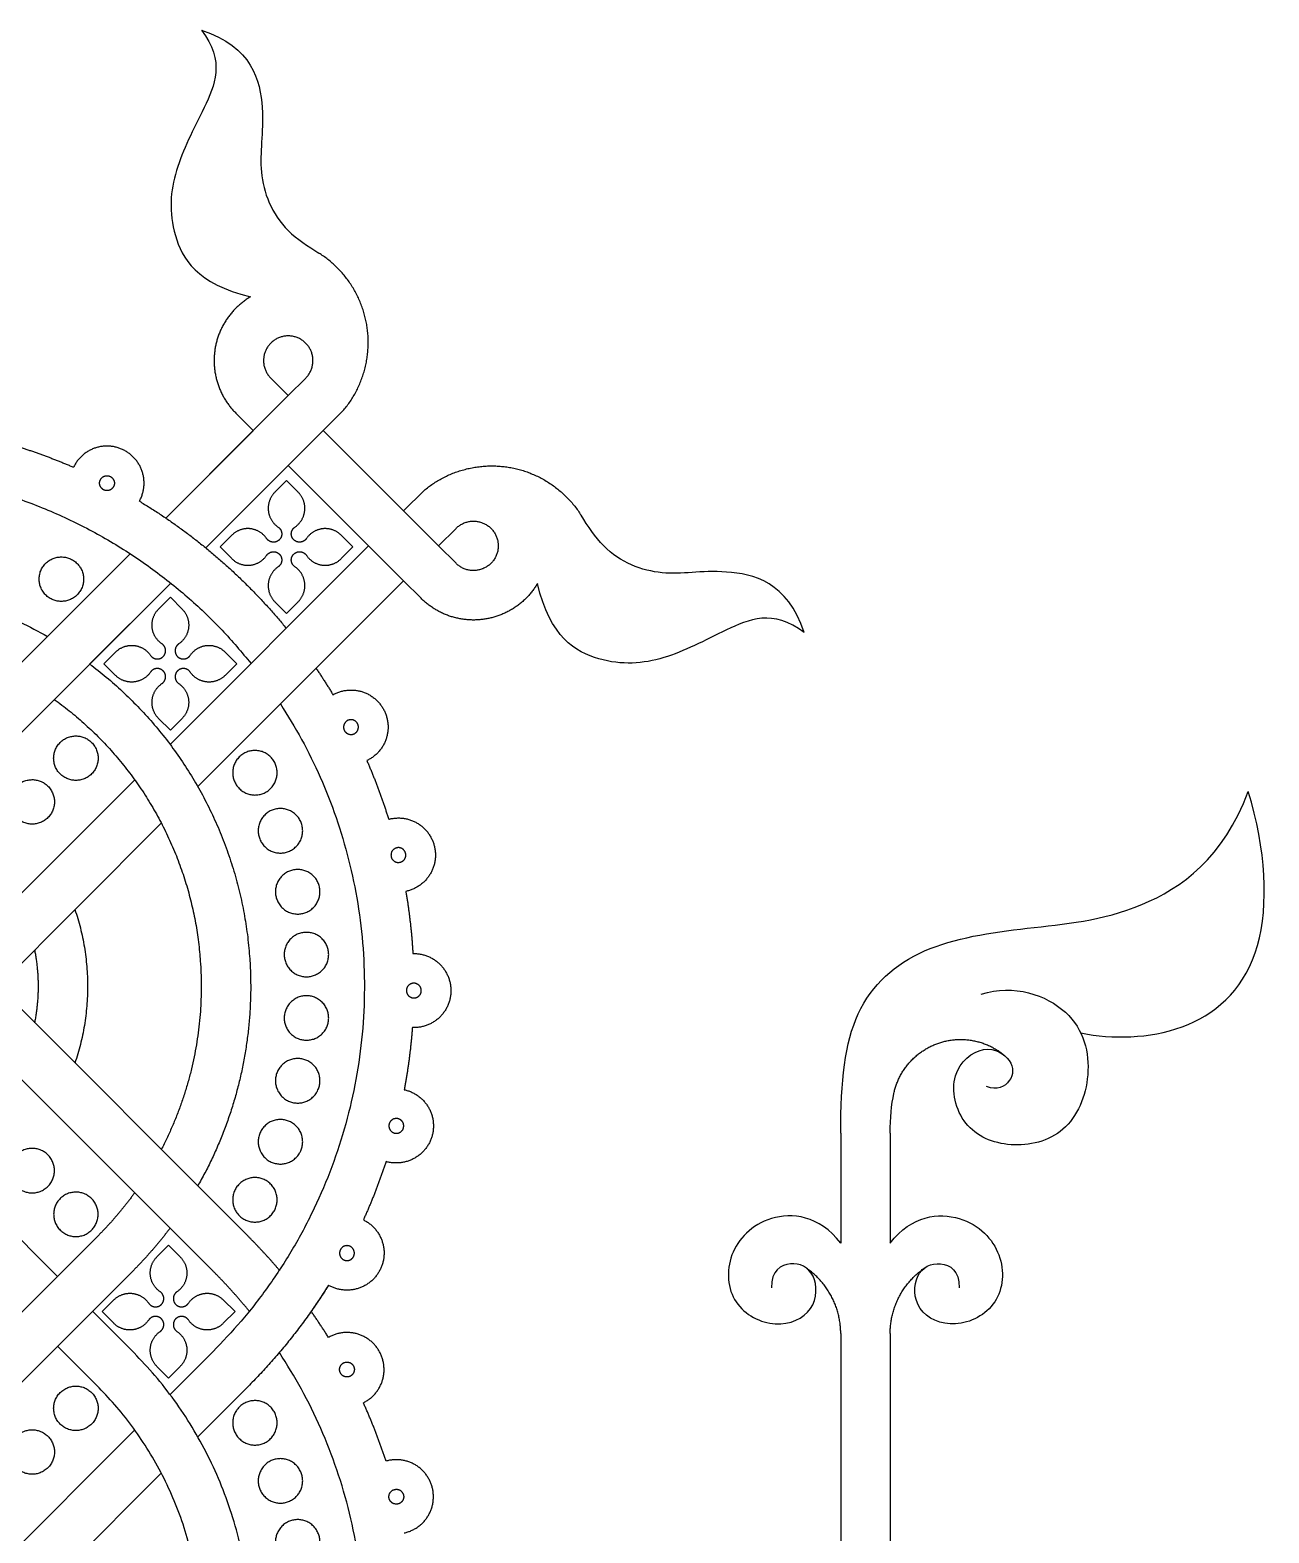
# Model space of a CAD drawing. Header units: millimetres. Extents: x -117 to 119, y -123 to 112.
# Drawn here: x -63.06 to -47.1, y 88.21 to 107.58 of the extents above; entities that cross this region are included whole.
import ezdxf

# ---------------------------------------------------------------- set-up
doc = ezdxf.new("R2010")
doc.units = ezdxf.units.MM
doc.header["$MEASUREMENT"] = 0
doc.layers.add('Layer 03', color=5, linetype='Continuous')

msp = doc.modelspace()

# ---------------------------------------------------------------- linework, layer by layer
at = {"layer": 'Layer 03'}
for p, q in [((-59.733, 102.871), (-59.958, 103.096)), ((-59.508, 103.096), (-59.733, 102.871)), ((-59.018, 102.685), (-59.283, 102.42)), ((-60.184, 102.42), (-60.409, 102.646)), ((-60.184, 102.42), (-61.311, 101.293)), ((-58.765, 101.902), (-59.283, 102.42)), ((-59.733, 101.97), (-60.795, 100.908)), ((-59.215, 101.452), (-59.733, 101.97)), ((-58.765, 101.902), (-58.247, 101.384)), ((-59.755, 101.776), (-59.906, 101.625)), ((-59.605, 101.625), (-59.755, 101.776)), ((-57.982, 101.649), (-58.247, 101.384)), ((-57.571, 101.159), (-57.796, 100.934)), ((-58.697, 100.934), (-61.256, 98.375)), ((-60.46, 101.07), (-60.611, 100.92)), ((-60.611, 100.92), (-60.46, 100.769)), ((-58.899, 100.92), (-59.05, 101.07)), ((-59.05, 100.769), (-58.899, 100.92)), ((-57.796, 100.934), (-57.571, 100.709)), ((-61.771, 100.833), (-65.409, 97.195)), ((-61.248, 100.455), (-64.958, 96.745)), ((-61.248, 100.455), (-62.292, 99.411)), ((-58.247, 100.483), (-60.899, 97.831)), ((-61.403, 100.12), (-61.252, 100.271)), ((-61.252, 100.271), (-61.102, 100.12)), ((-59.906, 100.214), (-59.755, 100.064)), ((-59.755, 100.064), (-59.605, 100.214)), ((-62.108, 99.415), (-61.958, 99.565)), ((-60.547, 99.565), (-60.396, 99.415)), ((-61.958, 99.264), (-62.108, 99.415)), ((-60.396, 99.415), (-60.547, 99.264)), ((-61.252, 98.559), (-61.403, 98.709)), ((-61.102, 98.709), (-61.252, 98.559)), ((-61.712, 97.919), (-65.409, 94.222)), ((-61.369, 97.361), (-64.958, 93.772)), ((-66.445, 95.258), (-62.706, 91.519)), ((-63.922, 94.808), (-60.702, 91.587)), ((-51.977, 93.365), (-51.977, 91.946)), ((-60.899, 92.685), (-60.251, 92.037)), ((-62.171, 92.055), (-65.409, 88.816)), ((-61.426, 91.77), (-61.275, 91.921)), ((-61.275, 91.921), (-61.125, 91.77)), ((-61.72, 91.604), (-64.958, 88.366)), ((-62.256, 91.069), (-61.72, 90.533)), ((-62.131, 91.065), (-61.981, 91.215)), ((-61.981, 90.914), (-62.131, 91.065)), ((-60.57, 91.215), (-60.419, 91.065)), ((-60.419, 91.065), (-60.57, 90.914)), ((-51.977, 90.781), (-51.977, 82.766)), ((-62.706, 90.618), (-62.171, 90.083)), ((-60.702, 90.551), (-61.256, 89.996)), ((-61.275, 90.209), (-61.426, 90.359)), ((-61.125, 90.359), (-61.275, 90.209)), ((-60.251, 90.1), (-60.899, 89.452)), ((-61.712, 89.54), (-65.409, 85.843)), ((-61.369, 88.983), (-64.958, 85.393))]:
    msp.add_line(p, q, dxfattribs=at)
for points in [[(-60.184, 102.42), (-59.733, 102.871)], [(-60.187, 102.417), (-61.311, 101.293)], [(-59.733, 101.97), (-59.283, 102.42)], [(-59.215, 101.452), (-58.697, 100.934)], [(-58.247, 101.384), (-57.796, 100.934)], [(-58.697, 100.934), (-58.247, 100.483)], [(-61.771, 100.833), (-62.836, 99.768)], [(-58.247, 100.483), (-58.021, 100.258)], [(-63.472, 95.258), (-60.251, 92.037)], [(-52.614, 93.365), (-52.614, 91.946)], [(-52.614, 90.781), (-52.614, 82.766)]]:
    msp.add_lwpolyline(points, dxfattribs=at)
for points in [[(-60.851, 107.582), (-60.542, 107.177), (-60.816, 106.556), (-61.232, 105.778), (-61.294, 104.963), (-60.911, 104.31), (-60.219, 104.144)], [(-53.085, 99.816), (-53.49, 100.125), (-54.111, 99.851), (-54.889, 99.435), (-55.704, 99.372), (-56.357, 99.756), (-56.523, 100.447)], [(-52.614, 93.365), (-52.614, 94.038), (-52.51, 95.013), (-51.617, 95.812), (-50.22, 96.02), (-48.762, 96.137), (-47.683, 96.91), (-47.362, 97.77)], [(-50.803, 95.158), (-50.38, 95.29), (-49.545, 95.001), (-49.34, 94.098), (-49.681, 93.314), (-50.439, 93.143), (-51.08, 93.413), (-51.245, 94.163), (-50.755, 94.545), (-50.375, 94.307), (-50.394, 94.023), (-50.598, 93.908), (-50.735, 93.967)], [(-51.977, 93.365), (-51.977, 93.559), (-51.961, 93.729), (-51.929, 93.878)], [(-52.614, 91.946), (-52.894, 92.313), (-53.593, 92.369), (-54.111, 91.818), (-54.054, 91.127), (-53.444, 90.814), (-52.916, 91.057), (-52.913, 91.582), (-53.257, 91.747), (-53.511, 91.593), (-53.506, 91.371)], [(-51.977, 91.946), (-51.697, 92.313), (-50.999, 92.369), (-50.481, 91.818), (-50.538, 91.127), (-51.148, 90.814), (-51.676, 91.057), (-51.679, 91.582), (-51.334, 91.747), (-51.081, 91.593), (-51.086, 91.371)]]:
    msp.add_open_spline(points, degree=3, dxfattribs=at)
for points, knots in [([(-60.851, 107.582), (-60.195, 107.368), (-59.99, 106.477), (-60.162, 105.776), (-59.892, 105.062), (-59.48, 104.797), (-59.338, 104.707)], [0, 0, 0, 0, 3.676102, 7.352205, 11.028307, 12.943154, 12.943154, 12.943154, 12.943154]), ([(-53.085, 99.816), (-53.299, 100.472), (-54.19, 100.677), (-54.891, 100.505), (-55.604, 100.775), (-55.87, 101.187), (-55.96, 101.329)], [0, 0, 0, 0, 3.676102, 7.352205, 11.028307, 12.943154, 12.943154, 12.943154, 12.943154]), ([(-49.521, 94.656), (-49.493, 94.65), (-49.069, 94.572), (-48.062, 94.612), (-47.059, 95.587), (-47.133, 97.021), (-47.362, 97.77)], [13.937436, 13.937436, 13.937436, 13.937436, 14.278598, 19.03813, 23.797663, 28.557196, 28.557196, 28.557196, 28.557196])]:
    msp.add_open_spline(points, degree=3, knots=knots, dxfattribs=at)
for points, weights, knots in [([(-59.018, 102.685), (-58.623, 103.159), (-58.719, 103.769), (-58.816, 104.378), (-59.338, 104.707)], [1, 0.910628099152, 1, 0.910628099152, 1], [0, 0, 0, 3.637903, 3.637903, 7.275806, 7.275806, 7.275806]), ([(-60.219, 104.144), (-60.622, 103.905), (-60.681, 103.441), (-60.74, 102.977), (-60.409, 102.646)], [1, 0.898026434801, 1, 0.898026434801, 1], [4.46105, 4.46105, 4.46105, 5.372117, 5.372117, 6.283184, 6.283184, 6.283184]), ([(-59.508, 103.096), (-59.357, 103.247), (-59.439, 103.443), (-59.52, 103.64), (-59.733, 103.64), (-59.946, 103.64), (-60.027, 103.443), (-60.109, 103.247), (-59.958, 103.096)], [1, 0.831469612303, 1, 0.831469612303, 1, 0.831469612303, 1, 0.831469612303, 1], [1.570793, 1.570793, 1.570793, 2.74889, 2.74889, 3.926987, 3.926987, 5.105085, 5.105085, 6.283182, 6.283182, 6.283182]), ([(-61.651, 101.51), (-61.553, 101.687), (-61.611, 101.881), (-61.67, 102.074), (-61.85, 102.167), (-62.03, 102.26), (-62.222, 102.195), (-62.413, 102.13), (-62.5, 101.947)], [1, 0.920714702896, 1, 0.920714702896, 1, 0.920714702896, 1, 0.920714702896, 1], [1.593547, 1.593547, 1.593547, 2.796212, 2.796212, 3.998877, 3.998877, 5.201542, 5.201542, 6.404207, 6.404207, 6.404207]), ([(-57.982, 101.649), (-57.508, 102.044), (-56.898, 101.948), (-56.289, 101.851), (-55.96, 101.329)], [1, 0.910628099152, 1, 0.910628099152, 1], [0, 0, 0, 3.637903, 3.637903, 7.275806, 7.275806, 7.275806]), ([(-62.069, 101.647), (-61.973, 101.647), (-61.973, 101.742), (-61.973, 101.838), (-62.069, 101.838), (-62.164, 101.838), (-62.164, 101.742), (-62.164, 101.647), (-62.069, 101.647)], [1, 0.707106781187, 1, 0.707106781187, 1, 0.707106781187, 1, 0.707106781187, 1], [0, 0, 0, 2.356194, 2.356194, 4.712389, 4.712389, 7.068583, 7.068583, 9.424778, 9.424778, 9.424778]), ([(-59.906, 101.625), (-60.003, 101.528), (-59.99, 101.391), (-59.977, 101.253), (-59.863, 101.176)], [0.999999954636, 0.904863912014, 1, 0.904863889332, 1], [43.189398, 43.189398, 43.189398, 43.998403, 43.998403, 44.807409, 44.807409, 44.807409]), ([(-59.647, 101.176), (-59.533, 101.253), (-59.52, 101.391), (-59.507, 101.528), (-59.605, 101.625)], [1, 0.904863889332, 1, 0.904863889332, 1], [40.235161, 40.235161, 40.235161, 41.044166, 41.044166, 41.853171, 41.853171, 41.853171]), ([(-60.011, 101.028), (-60.089, 101.142), (-60.226, 101.155), (-60.363, 101.168), (-60.46, 101.07)], [1, 0.904854530768, 1, 0.904854553452, 0.999999954631], [45.982856, 45.982856, 45.982856, 46.791942, 46.791942, 47.601028, 47.601028, 47.601028]), ([(-59.863, 101.176), (-59.822, 101.148), (-59.817, 101.098), (-59.812, 101.048), (-59.848, 101.013), (-59.883, 100.977), (-59.933, 100.982), (-59.983, 100.987), (-60.011, 101.028)], [1, 0.904841645653, 1, 0.904841645653, 1, 0.904841645653, 1, 0.904841645653, 1], [44.807409, 44.807409, 44.807409, 45.101271, 45.101271, 45.395132, 45.395132, 45.688994, 45.688994, 45.982856, 45.982856, 45.982856]), ([(-59.499, 101.028), (-59.527, 100.987), (-59.577, 100.982), (-59.627, 100.977), (-59.662, 101.013), (-59.698, 101.048), (-59.693, 101.098), (-59.688, 101.148), (-59.647, 101.176)], [1, 0.904841645654, 1, 0.904841645654, 1, 0.904841645654, 1, 0.904841645654, 1], [62.051142, 62.051142, 62.051142, 62.345003, 62.345003, 62.638865, 62.638865, 62.932727, 62.932727, 63.226588, 63.226588, 63.226588]), ([(-59.05, 101.07), (-59.147, 101.168), (-59.284, 101.155), (-59.422, 101.142), (-59.499, 101.028)], [0.999999954631, 0.904854553452, 1, 0.904854530768, 1], [60.432969, 60.432969, 60.432969, 61.242055, 61.242055, 62.051142, 62.051142, 62.051142]), ([(-57.571, 101.159), (-57.42, 101.31), (-57.224, 101.228), (-57.027, 101.147), (-57.027, 100.934), (-57.027, 100.721), (-57.224, 100.64), (-57.42, 100.558), (-57.571, 100.709)], [1, 0.831469247913, 1, 0.831469247913, 1, 0.831469247913, 1, 0.831469247913, 1], [1.570793, 1.570793, 1.570793, 2.748891, 2.748891, 3.92699, 3.92699, 5.105088, 5.105088, 6.283187, 6.283187, 6.283187]), ([(-62.657, 100.791), (-62.943, 100.791), (-62.943, 100.505), (-62.943, 100.218), (-62.657, 100.218), (-62.37, 100.218), (-62.37, 100.505), (-62.37, 100.791), (-62.657, 100.791)], [1, 0.707106781187, 1, 0.707106781187, 1, 0.707106781187, 1, 0.707106781187, 1], [0, 0, 0, 1.413717, 1.413717, 2.827433, 2.827433, 4.24115, 4.24115, 5.654867, 5.654867, 5.654867]), ([(-60.46, 100.769), (-60.363, 100.672), (-60.226, 100.685), (-60.089, 100.698), (-60.011, 100.812)], [1, 0.904854530768, 1, 0.904854553452, 0.999999954631], [48.937255, 48.937255, 48.937255, 49.746341, 49.746341, 50.555428, 50.555428, 50.555428]), ([(-60.011, 100.812), (-59.983, 100.853), (-59.933, 100.858), (-59.883, 100.863), (-59.848, 100.827), (-59.812, 100.792), (-59.817, 100.742), (-59.822, 100.692), (-59.863, 100.664)], [0.999999954625, 0.904841668341, 1, 0.904841645653, 1, 0.904841645653, 1, 0.904841668341, 0.999999954625], [50.555428, 50.555428, 50.555428, 50.849289, 50.849289, 51.143151, 51.143151, 51.437013, 51.437013, 51.730874, 51.730874, 51.730874]), ([(-59.647, 100.664), (-59.688, 100.692), (-59.693, 100.742), (-59.698, 100.792), (-59.662, 100.827), (-59.627, 100.863), (-59.577, 100.858), (-59.527, 100.853), (-59.499, 100.812)], [1, 0.904841645653, 1, 0.904841645653, 1, 0.904841645653, 1, 0.904841645653, 1], [56.303123, 56.303123, 56.303123, 56.596985, 56.596985, 56.890846, 56.890846, 57.184708, 57.184708, 57.47857, 57.47857, 57.47857]), ([(-59.499, 100.812), (-59.422, 100.698), (-59.284, 100.685), (-59.147, 100.672), (-59.05, 100.769)], [1, 0.904854530768, 1, 0.904854530768, 1], [57.47857, 57.47857, 57.47857, 58.287656, 58.287656, 59.096742, 59.096742, 59.096742]), ([(-59.863, 100.664), (-59.977, 100.586), (-59.99, 100.449), (-60.003, 100.312), (-59.906, 100.214)], [0.999999954636, 0.904863912014, 1, 0.904863889332, 1], [51.730874, 51.730874, 51.730874, 52.53988, 52.53988, 53.348885, 53.348885, 53.348885]), ([(-59.605, 100.214), (-59.507, 100.312), (-59.52, 100.449), (-59.533, 100.586), (-59.647, 100.664)], [1, 0.904863889332, 1, 0.904863889332, 1], [54.685112, 54.685112, 54.685112, 55.494117, 55.494117, 56.303123, 56.303123, 56.303123]), ([(-56.523, 100.447), (-56.761, 100.044), (-57.226, 99.986), (-57.69, 99.927), (-58.021, 100.258)], [1, 0.898026434801, 1, 0.898026434801, 1], [4.46105, 4.46105, 4.46105, 5.372117, 5.372117, 6.283184, 6.283184, 6.283184]), ([(-61.36, 99.671), (-61.474, 99.748), (-61.487, 99.885), (-61.5, 100.023), (-61.403, 100.12)], [1, 0.904863889332, 1, 0.904863889332, 1], [28.739447, 28.739447, 28.739447, 29.548452, 29.548452, 30.357457, 30.357457, 30.357457]), ([(-61.102, 100.12), (-61.004, 100.023), (-61.017, 99.885), (-61.03, 99.748), (-61.144, 99.671)], [1, 0.904863889332, 1, 0.904863889332, 1], [31.693684, 31.693684, 31.693684, 32.50269, 32.50269, 33.311695, 33.311695, 33.311695]), ([(-61.958, 99.565), (-61.86, 99.663), (-61.723, 99.65), (-61.586, 99.637), (-61.508, 99.523)], [1, 0.904854530768, 1, 0.904854530768, 1], [25.945827, 25.945827, 25.945827, 26.754913, 26.754913, 27.564, 27.564, 27.564]), ([(-61.508, 99.523), (-61.48, 99.481), (-61.43, 99.477), (-61.38, 99.472), (-61.345, 99.507), (-61.309, 99.543), (-61.314, 99.593), (-61.319, 99.642), (-61.36, 99.671)], [1, 0.904841645654, 1, 0.904841645654, 1, 0.904841645654, 1, 0.904841645654, 1], [27.564, 27.564, 27.564, 27.857861, 27.857861, 28.151723, 28.151723, 28.445585, 28.445585, 28.739447, 28.739447, 28.739447]), ([(-61.144, 99.671), (-61.186, 99.642), (-61.19, 99.593), (-61.195, 99.543), (-61.16, 99.507), (-61.124, 99.472), (-61.074, 99.477), (-61.024, 99.481), (-60.996, 99.523)], [1, 0.904841645654, 1, 0.904841645654, 1, 0.904841645654, 1, 0.904841645654, 1], [33.311695, 33.311695, 33.311695, 33.605557, 33.605557, 33.899418, 33.899418, 34.19328, 34.19328, 34.487142, 34.487142, 34.487142]), ([(-60.996, 99.523), (-60.919, 99.637), (-60.782, 99.65), (-60.644, 99.663), (-60.547, 99.565)], [1, 0.904854530768, 1, 0.904854530768, 1], [34.487142, 34.487142, 34.487142, 35.296228, 35.296228, 36.105314, 36.105314, 36.105314]), ([(-62.292, 99.411), (-60.403, 97.993), (-60.231, 95.637), (-60.115, 94.06), (-60.899, 92.685)], [1, 0.910248098261, 1, 0.938039406172, 0.961628312981], [95.530008, 95.530008, 95.530008, 113.374992, 113.374992, 125.694349, 125.694349, 125.694349]), ([(-61.508, 99.307), (-61.586, 99.193), (-61.723, 99.18), (-61.86, 99.167), (-61.958, 99.264)], [1, 0.904854530768, 1, 0.904854530768, 1], [22.991428, 22.991428, 22.991428, 23.800514, 23.800514, 24.6096, 24.6096, 24.6096]), ([(-61.36, 99.159), (-61.319, 99.187), (-61.314, 99.237), (-61.309, 99.287), (-61.345, 99.322), (-61.38, 99.357), (-61.43, 99.353), (-61.48, 99.348), (-61.508, 99.307)], [1, 0.904841645653, 1, 0.904841645653, 1, 0.904841645653, 1, 0.904841645653, 1], [21.815981, 21.815981, 21.815981, 22.109843, 22.109843, 22.403704, 22.403704, 22.697566, 22.697566, 22.991428, 22.991428, 22.991428]), ([(-60.996, 99.307), (-61.024, 99.348), (-61.074, 99.353), (-61.124, 99.357), (-61.16, 99.322), (-61.195, 99.287), (-61.19, 99.237), (-61.186, 99.187), (-61.144, 99.159)], [1, 0.904841645654, 1, 0.904841645654, 1, 0.904841645654, 1, 0.904841645654, 1], [39.059714, 39.059714, 39.059714, 39.353575, 39.353575, 39.647437, 39.647437, 39.941299, 39.941299, 40.235161, 40.235161, 40.235161]), ([(-60.547, 99.264), (-60.644, 99.167), (-60.782, 99.18), (-60.919, 99.193), (-60.996, 99.307)], [1, 0.904854530768, 1, 0.904854530768, 1], [37.441541, 37.441541, 37.441541, 38.250627, 38.250627, 39.059714, 39.059714, 39.059714]), ([(-61.403, 98.709), (-61.5, 98.807), (-61.487, 98.944), (-61.474, 99.081), (-61.36, 99.159)], [1, 0.904863889332, 1, 0.904863889332, 1], [20.19797, 20.19797, 20.19797, 21.006976, 21.006976, 21.815981, 21.815981, 21.815981]), ([(-61.144, 99.159), (-61.03, 99.081), (-61.017, 98.944), (-61.004, 98.807), (-61.102, 98.709)], [1, 0.904863889332, 1, 0.904863889332, 1], [40.235161, 40.235161, 40.235161, 41.044166, 41.044166, 41.853171, 41.853171, 41.853171]), ([(-59.157, 99.016), (-58.98, 99.114), (-58.786, 99.056), (-58.592, 98.997), (-58.5, 98.817), (-58.407, 98.637), (-58.472, 98.445), (-58.537, 98.253), (-58.72, 98.167)], [1, 0.920714702896, 1, 0.920714702896, 1, 0.920714702896, 1, 0.920714702896, 1], [1.593547, 1.593547, 1.593547, 2.796212, 2.796212, 3.998877, 3.998877, 5.201542, 5.201542, 6.404207, 6.404207, 6.404207]), ([(-62.748, 98.955), (-61.045, 97.729), (-60.87, 95.638), (-60.76, 94.324), (-61.369, 93.155)], [1, 0.908239291028, 1, 0.94032266449, 0.958268625781], [74.179689, 74.179689, 74.179689, 88.254548, 88.254548, 97.408249, 97.408249, 97.408249]), ([(-59.02, 98.598), (-59.02, 98.694), (-58.924, 98.694), (-58.829, 98.694), (-58.829, 98.598), (-58.829, 98.503), (-58.924, 98.503), (-59.02, 98.503), (-59.02, 98.598)], [1, 0.707106781187, 1, 0.707106781187, 1, 0.707106781187, 1, 0.707106781187, 1], [0, 0, 0, 2.356194, 2.356194, 4.712389, 4.712389, 7.068583, 7.068583, 9.424778, 9.424778, 9.424778]), ([(-62.183, 98.197), (-62.183, 98.484), (-62.47, 98.484), (-62.756, 98.484), (-62.756, 98.197), (-62.756, 97.911), (-62.47, 97.911), (-62.183, 97.911), (-62.183, 98.197)], [1, 0.707106781187, 1, 0.707106781187, 1, 0.707106781187, 1, 0.707106781187, 1], [0, 0, 0, 1.413717, 1.413717, 2.827433, 2.827433, 4.24115, 4.24115, 5.654867, 5.654867, 5.654867]), ([(-59.876, 98.01), (-59.876, 97.723), (-60.162, 97.723), (-60.449, 97.723), (-60.449, 98.01), (-60.449, 98.297), (-60.162, 98.297), (-59.876, 98.297), (-59.876, 98.01)], [1, 0.707106781187, 1, 0.707106781187, 1, 0.707106781187, 1, 0.707106781187, 1], [0, 0, 0, 1.413717, 1.413717, 2.827433, 2.827433, 4.24115, 4.24115, 5.654867, 5.654867, 5.654867]), ([(-62.746, 97.634), (-62.746, 97.921), (-63.033, 97.921), (-63.319, 97.921), (-63.319, 97.634), (-63.319, 97.348), (-63.033, 97.348), (-62.746, 97.348), (-62.746, 97.634)], [1, 0.707106781187, 1, 0.707106781187, 1, 0.707106781187, 1, 0.707106781187, 1], [0, 0, 0, 1.413717, 1.413717, 2.827433, 2.827433, 4.24115, 4.24115, 5.654867, 5.654867, 5.654867]), ([(-59.547, 97.262), (-59.547, 96.975), (-59.834, 96.975), (-60.12, 96.975), (-60.12, 97.262), (-60.12, 97.549), (-59.834, 97.549), (-59.547, 97.549), (-59.547, 97.262)], [1, 0.707106781187, 1, 0.707106781187, 1, 0.707106781187, 1, 0.707106781187, 1], [0, 0, 0, 1.413717, 1.413717, 2.827433, 2.827433, 4.24115, 4.24115, 5.654867, 5.654867, 5.654867]), ([(-58.439, 97.41), (-58.244, 97.464), (-58.07, 97.36), (-57.896, 97.257), (-57.849, 97.06), (-57.802, 96.863), (-57.911, 96.693), (-58.02, 96.522), (-58.218, 96.481)], [1, 0.920714702896, 1, 0.920714702896, 1, 0.920714702896, 1, 0.920714702896, 1], [1.956034, 1.956034, 1.956034, 3.158699, 3.158699, 4.361364, 4.361364, 5.564029, 5.564029, 6.766694, 6.766694, 6.766694]), ([(-58.409, 96.949), (-58.409, 97.045), (-58.314, 97.045), (-58.218, 97.045), (-58.218, 96.949), (-58.218, 96.854), (-58.314, 96.854), (-58.409, 96.854), (-58.409, 96.949)], [1, 0.707106781187, 1, 0.707106781187, 1, 0.707106781187, 1, 0.707106781187, 1], [0, 0, 0, 2.356194, 2.356194, 4.712389, 4.712389, 7.068583, 7.068583, 9.424778, 9.424778, 9.424778]), ([(-59.324, 96.476), (-59.324, 96.189), (-59.611, 96.189), (-59.898, 96.189), (-59.898, 96.476), (-59.898, 96.763), (-59.611, 96.763), (-59.324, 96.763), (-59.324, 96.476)], [1, 0.707106781187, 1, 0.707106781187, 1, 0.707106781187, 1, 0.707106781187, 1], [0, 0, 0, 1.413717, 1.413717, 2.827433, 2.827433, 4.24115, 4.24115, 5.654867, 5.654867, 5.654867]), ([(-59.212, 95.667), (-59.212, 95.38), (-59.498, 95.38), (-59.785, 95.38), (-59.785, 95.667), (-59.785, 95.953), (-59.498, 95.953), (-59.212, 95.953), (-59.212, 95.667)], [1, 0.707106781187, 1, 0.707106781187, 1, 0.707106781187, 1, 0.707106781187, 1], [0, 0, 0, 1.413717, 1.413717, 2.827433, 2.827433, 4.24115, 4.24115, 5.654867, 5.654867, 5.654867]), ([(-58.127, 95.68), (-57.924, 95.685), (-57.78, 95.543), (-57.636, 95.401), (-57.637, 95.199), (-57.639, 94.996), (-57.785, 94.856), (-57.932, 94.717), (-58.134, 94.725)], [1, 0.920714702896, 1, 0.920714702896, 1, 0.920714702896, 1, 0.920714702896, 1], [11.743299, 11.743299, 11.743299, 12.945964, 12.945964, 14.148629, 14.148629, 15.351294, 15.351294, 16.553959, 16.553959, 16.553959]), ([(-58.21, 95.202), (-58.21, 95.298), (-58.115, 95.298), (-58.019, 95.298), (-58.019, 95.202), (-58.019, 95.107), (-58.115, 95.107), (-58.21, 95.107), (-58.21, 95.202)], [1, 0.707106781187, 1, 0.707106781187, 1, 0.707106781187, 1, 0.707106781187, 1], [0, 0, 0, 2.356194, 2.356194, 4.712389, 4.712389, 7.068583, 7.068583, 9.424778, 9.424778, 9.424778]), ([(-59.212, 94.849), (-59.212, 94.563), (-59.498, 94.563), (-59.785, 94.563), (-59.785, 94.849), (-59.785, 95.136), (-59.498, 95.136), (-59.212, 95.136), (-59.212, 94.849)], [1, 0.707106781187, 1, 0.707106781187, 1, 0.707106781187, 1, 0.707106781187, 1], [0, 0, 0, 1.413717, 1.413717, 2.827433, 2.827433, 4.24115, 4.24115, 5.654867, 5.654867, 5.654867]), ([(-51.929, 93.878), (-51.824, 94.365), (-51.351, 94.526), (-50.879, 94.686), (-50.499, 94.362)], [1, 0.869797383002, 1, 0.869797383002, 1], [0, 0, 0, 2.849876, 2.849876, 5.699753, 5.699753, 5.699753]), ([(-59.324, 94.04), (-59.324, 93.753), (-59.611, 93.753), (-59.898, 93.753), (-59.898, 94.04), (-59.898, 94.327), (-59.611, 94.327), (-59.324, 94.327), (-59.324, 94.04)], [1, 0.707106781187, 1, 0.707106781187, 1, 0.707106781187, 1, 0.707106781187, 1], [0, 0, 0, 1.413717, 1.413717, 2.827433, 2.827433, 4.24115, 4.24115, 5.654867, 5.654867, 5.654867]), ([(-58.238, 93.925), (-58.04, 93.881), (-57.933, 93.709), (-57.827, 93.537), (-57.877, 93.34), (-57.927, 93.144), (-58.103, 93.044), (-58.279, 92.943), (-58.473, 92.999)], [1, 0.920714702896, 1, 0.920714702896, 1, 0.920714702896, 1, 0.920714702896, 1], [2.681009, 2.681009, 2.681009, 3.883674, 3.883674, 5.086339, 5.086339, 6.289004, 6.289004, 7.491669, 7.491669, 7.491669]), ([(-58.436, 93.458), (-58.436, 93.554), (-58.34, 93.554), (-58.245, 93.554), (-58.245, 93.458), (-58.245, 93.363), (-58.34, 93.363), (-58.436, 93.363), (-58.436, 93.458)], [1, 0.707106781187, 1, 0.707106781187, 1, 0.707106781187, 1, 0.707106781187, 1], [0, 0, 0, 2.356194, 2.356194, 4.712389, 4.712389, 7.068583, 7.068583, 9.424778, 9.424778, 9.424778]), ([(-59.547, 93.254), (-59.547, 92.967), (-59.834, 92.967), (-60.12, 92.967), (-60.12, 93.254), (-60.12, 93.541), (-59.834, 93.541), (-59.547, 93.541), (-59.547, 93.254)], [1, 0.707106781187, 1, 0.707106781187, 1, 0.707106781187, 1, 0.707106781187, 1], [0, 0, 0, 1.413717, 1.413717, 2.827433, 2.827433, 4.24115, 4.24115, 5.654867, 5.654867, 5.654867]), ([(-63.319, 92.882), (-63.319, 93.169), (-63.033, 93.169), (-62.746, 93.169), (-62.746, 92.882), (-62.746, 92.595), (-63.033, 92.595), (-63.319, 92.595), (-63.319, 92.882)], [1, 0.707106781187, 1, 0.707106781187, 1, 0.707106781187, 1, 0.707106781187, 1], [0, 0, 0, 1.413717, 1.413717, 2.827433, 2.827433, 4.24115, 4.24115, 5.654867, 5.654867, 5.654867]), ([(-59.876, 92.506), (-59.876, 92.219), (-60.162, 92.219), (-60.449, 92.219), (-60.449, 92.506), (-60.449, 92.793), (-60.162, 92.793), (-59.876, 92.793), (-59.876, 92.506)], [1, 0.707106781187, 1, 0.707106781187, 1, 0.707106781187, 1, 0.707106781187, 1], [0, 0, 0, 1.413717, 1.413717, 2.827433, 2.827433, 4.24115, 4.24115, 5.654867, 5.654867, 5.654867]), ([(-62.756, 92.319), (-62.756, 92.605), (-62.47, 92.605), (-62.183, 92.605), (-62.183, 92.319), (-62.183, 92.032), (-62.47, 92.032), (-62.756, 92.032), (-62.756, 92.319)], [1, 0.707106781187, 1, 0.707106781187, 1, 0.707106781187, 1, 0.707106781187, 1], [0, 0, 0, 1.413717, 1.413717, 2.827433, 2.827433, 4.24115, 4.24115, 5.654867, 5.654867, 5.654867]), ([(-58.765, 92.248), (-58.583, 92.158), (-58.521, 91.965), (-58.459, 91.772), (-58.555, 91.594), (-58.65, 91.415), (-58.845, 91.36), (-59.04, 91.304), (-59.215, 91.405)], [1, 0.920714702896, 1, 0.920714702896, 1, 0.920714702896, 1, 0.920714702896, 1], [3.043496, 3.043496, 3.043496, 4.246161, 4.246161, 5.448826, 5.448826, 6.651491, 6.651491, 7.854156, 7.854156, 7.854156]), ([(-59.072, 91.819), (-59.072, 91.915), (-58.976, 91.915), (-58.881, 91.915), (-58.881, 91.819), (-58.881, 91.723), (-58.976, 91.723), (-59.072, 91.723), (-59.072, 91.819)], [1, 0.707106781187, 1, 0.707106781187, 1, 0.707106781187, 1, 0.707106781187, 1], [0, 0, 0, 2.356194, 2.356194, 4.712389, 4.712389, 7.068583, 7.068583, 9.424778, 9.424778, 9.424778]), ([(-61.383, 91.321), (-61.497, 91.398), (-61.51, 91.535), (-61.523, 91.673), (-61.426, 91.77)], [1, 0.904863889332, 1, 0.904863889332, 1], [28.739447, 28.739447, 28.739447, 29.548452, 29.548452, 30.357457, 30.357457, 30.357457]), ([(-61.125, 91.77), (-61.027, 91.673), (-61.04, 91.535), (-61.053, 91.398), (-61.167, 91.321)], [1, 0.904863889332, 1, 0.904863889332, 1], [31.693684, 31.693684, 31.693684, 32.50269, 32.50269, 33.311695, 33.311695, 33.311695]), ([(-61.981, 91.215), (-61.883, 91.313), (-61.746, 91.3), (-61.609, 91.287), (-61.531, 91.173)], [1, 0.904854530768, 1, 0.904854530768, 1], [25.945827, 25.945827, 25.945827, 26.754913, 26.754913, 27.564, 27.564, 27.564]), ([(-61.531, 91.173), (-61.503, 91.131), (-61.453, 91.127), (-61.403, 91.122), (-61.368, 91.157), (-61.332, 91.193), (-61.337, 91.243), (-61.342, 91.292), (-61.383, 91.321)], [1, 0.904841645653, 1, 0.904841645653, 1, 0.904841645653, 1, 0.904841645653, 1], [27.564, 27.564, 27.564, 27.857861, 27.857861, 28.151723, 28.151723, 28.445585, 28.445585, 28.739447, 28.739447, 28.739447]), ([(-61.167, 91.321), (-61.209, 91.292), (-61.213, 91.243), (-61.218, 91.193), (-61.183, 91.157), (-61.147, 91.122), (-61.097, 91.127), (-61.048, 91.131), (-61.019, 91.173)], [1, 0.904841645653, 1, 0.904841645653, 1, 0.904841645653, 1, 0.904841645653, 1], [33.311695, 33.311695, 33.311695, 33.605557, 33.605557, 33.899418, 33.899418, 34.19328, 34.19328, 34.487142, 34.487142, 34.487142]), ([(-61.019, 91.173), (-60.942, 91.287), (-60.805, 91.3), (-60.667, 91.313), (-60.57, 91.215)], [1, 0.904854530768, 1, 0.904854530768, 1], [34.487142, 34.487142, 34.487142, 35.296228, 35.296228, 36.105314, 36.105314, 36.105314]), ([(-61.531, 90.957), (-61.609, 90.843), (-61.746, 90.83), (-61.883, 90.817), (-61.981, 90.914)], [1, 0.904854530768, 1, 0.904854530768, 1], [22.991428, 22.991428, 22.991428, 23.800514, 23.800514, 24.6096, 24.6096, 24.6096]), ([(-61.383, 90.809), (-61.342, 90.837), (-61.337, 90.887), (-61.332, 90.937), (-61.368, 90.972), (-61.403, 91.007), (-61.453, 91.003), (-61.503, 90.998), (-61.531, 90.957)], [1, 0.904841645654, 1, 0.904841645654, 1, 0.904841645654, 1, 0.904841645654, 1], [21.815981, 21.815981, 21.815981, 22.109843, 22.109843, 22.403704, 22.403704, 22.697566, 22.697566, 22.991428, 22.991428, 22.991428]), ([(-61.019, 90.957), (-61.048, 90.998), (-61.097, 91.003), (-61.147, 91.007), (-61.183, 90.972), (-61.218, 90.937), (-61.213, 90.887), (-61.209, 90.837), (-61.167, 90.809)], [1, 0.904841645653, 1, 0.904841645653, 1, 0.904841645653, 1, 0.904841645653, 1], [39.059714, 39.059714, 39.059714, 39.353575, 39.353575, 39.647437, 39.647437, 39.941299, 39.941299, 40.235161, 40.235161, 40.235161]), ([(-60.57, 90.914), (-60.667, 90.817), (-60.805, 90.83), (-60.942, 90.843), (-61.019, 90.957)], [1, 0.904854530768, 1, 0.904854530768, 1], [37.441541, 37.441541, 37.441541, 38.250627, 38.250627, 39.059714, 39.059714, 39.059714]), ([(-61.426, 90.359), (-61.523, 90.457), (-61.51, 90.594), (-61.497, 90.731), (-61.383, 90.809)], [1, 0.904863889332, 1, 0.904863889332, 1], [20.19797, 20.19797, 20.19797, 21.006976, 21.006976, 21.815981, 21.815981, 21.815981]), ([(-61.167, 90.809), (-61.053, 90.731), (-61.04, 90.594), (-61.027, 90.457), (-61.125, 90.359)], [1, 0.904863889332, 1, 0.904863889332, 1], [40.235161, 40.235161, 40.235161, 41.044166, 41.044166, 41.853171, 41.853171, 41.853171]), ([(-58.765, 89.89), (-58.583, 89.98), (-58.521, 90.172), (-58.459, 90.365), (-58.555, 90.544), (-58.65, 90.722), (-58.845, 90.778), (-59.04, 90.833), (-59.215, 90.732)], [1, 0.920714702896, 1, 0.920714702896, 1, 0.920714702896, 1, 0.920714702896, 1], [3.043496, 3.043496, 3.043496, 4.246161, 4.246161, 5.448826, 5.448826, 6.651491, 6.651491, 7.854156, 7.854156, 7.854156]), ([(-59.072, 90.318), (-59.072, 90.223), (-58.976, 90.223), (-58.881, 90.223), (-58.881, 90.318), (-58.881, 90.414), (-58.976, 90.414), (-59.072, 90.414), (-59.072, 90.318)], [1, 0.707106781187, 1, 0.707106781187, 1, 0.707106781187, 1, 0.707106781187, 1], [0, 0, 0, 2.356194, 2.356194, 4.712389, 4.712389, 7.068583, 7.068583, 9.424778, 9.424778, 9.424778]), ([(-62.183, 89.819), (-62.183, 90.105), (-62.47, 90.105), (-62.756, 90.105), (-62.756, 89.819), (-62.756, 89.532), (-62.47, 89.532), (-62.183, 89.532), (-62.183, 89.819)], [1, 0.707106781187, 1, 0.707106781187, 1, 0.707106781187, 1, 0.707106781187, 1], [0, 0, 0, 1.413717, 1.413717, 2.827433, 2.827433, 4.24115, 4.24115, 5.654867, 5.654867, 5.654867]), ([(-59.876, 89.632), (-59.876, 89.345), (-60.162, 89.345), (-60.449, 89.345), (-60.449, 89.632), (-60.449, 89.918), (-60.162, 89.918), (-59.876, 89.918), (-59.876, 89.632)], [1, 0.707106781187, 1, 0.707106781187, 1, 0.707106781187, 1, 0.707106781187, 1], [0, 0, 0, 1.413717, 1.413717, 2.827433, 2.827433, 4.24115, 4.24115, 5.654867, 5.654867, 5.654867]), ([(-62.746, 89.256), (-62.746, 89.542), (-63.033, 89.542), (-63.319, 89.542), (-63.319, 89.256), (-63.319, 88.969), (-63.033, 88.969), (-62.746, 88.969), (-62.746, 89.256)], [1, 0.707106781187, 1, 0.707106781187, 1, 0.707106781187, 1, 0.707106781187, 1], [0, 0, 0, 1.413717, 1.413717, 2.827433, 2.827433, 4.24115, 4.24115, 5.654867, 5.654867, 5.654867]), ([(-59.547, 88.883), (-59.547, 88.597), (-59.834, 88.597), (-60.12, 88.597), (-60.12, 88.883), (-60.12, 89.17), (-59.834, 89.17), (-59.547, 89.17), (-59.547, 88.883)], [1, 0.707106781187, 1, 0.707106781187, 1, 0.707106781187, 1, 0.707106781187, 1], [0, 0, 0, 1.413717, 1.413717, 2.827433, 2.827433, 4.24115, 4.24115, 5.654867, 5.654867, 5.654867]), ([(-58.238, 88.213), (-58.04, 88.256), (-57.933, 88.428), (-57.827, 88.601), (-57.877, 88.797), (-57.927, 88.993), (-58.103, 89.094), (-58.279, 89.194), (-58.473, 89.138)], [1, 0.920714702896, 1, 0.920714702896, 1, 0.920714702896, 1, 0.920714702896, 1], [2.681009, 2.681009, 2.681009, 3.883674, 3.883674, 5.086339, 5.086339, 6.289004, 6.289004, 7.491669, 7.491669, 7.491669]), ([(-58.436, 88.679), (-58.436, 88.584), (-58.34, 88.584), (-58.245, 88.584), (-58.245, 88.679), (-58.245, 88.775), (-58.34, 88.775), (-58.436, 88.775), (-58.436, 88.679)], [1, 0.707106781187, 1, 0.707106781187, 1, 0.707106781187, 1, 0.707106781187, 1], [0, 0, 0, 2.356194, 2.356194, 4.712389, 4.712389, 7.068583, 7.068583, 9.424778, 9.424778, 9.424778]), ([(-59.324, 88.097), (-59.324, 87.811), (-59.611, 87.811), (-59.898, 87.811), (-59.898, 88.097), (-59.898, 88.384), (-59.611, 88.384), (-59.324, 88.384), (-59.324, 88.097)], [1, 0.707106781187, 1, 0.707106781187, 1, 0.707106781187, 1, 0.707106781187, 1], [0, 0, 0, 1.413717, 1.413717, 2.827433, 2.827433, 4.24115, 4.24115, 5.654867, 5.654867, 5.654867])]:
    msp.add_rational_spline(points, weights, degree=2, knots=knots, dxfattribs=at)
for points, weights in [([(-63.257, 102.227), (-62.871, 102.108), (-62.5, 101.947)], [1, 0.9984705047, 1]), ([(-69.068, 100.819), (-64.002, 104.152), (-60.212, 99.419)], [1, 0.739284247902, 1]), ([(-61.651, 101.51), (-60.563, 100.855), (-59.759, 99.872)], [1, 0.985174539933, 1]), ([(-69.063, 98.947), (-66.261, 101.722), (-62.836, 99.768)], [1, 0.796350515252, 1]), ([(-59.374, 99.356), (-59.261, 99.189), (-59.157, 99.016)], [1, 0.999617553043, 1]), ([(-59.374, 99.356), (-59.261, 99.189), (-59.157, 99.016)], [1, 0.999617553043, 1]), ([(-59.834, 98.896), (-56.881, 94.371), (-60.702, 90.551)], [1, 0.776447559979, 1]), ([(-58.72, 98.167), (-58.559, 97.796), (-58.439, 97.41)], [1, 0.9984705047, 1]), ([(-58.218, 96.481), (-58.15, 96.083), (-58.127, 95.68)], [1, 0.998470504638, 1]), ([(-62.482, 96.248), (-62.147, 95.258), (-62.482, 94.268)], [1, 0.947288336176, 1]), ([(-63.002, 95.728), (-62.91, 95.258), (-63.002, 94.788)], [1, 0.9814504407, 1]), ([(-58.134, 94.725), (-58.164, 94.322), (-58.238, 93.925)], [1, 0.99847050463, 1]), ([(-58.473, 92.999), (-58.598, 92.615), (-58.765, 92.248)], [1, 0.998470504691, 1]), ([(-61.712, 92.597), (-61.92, 92.308), (-62.171, 92.055)], [0.972466189202, 0.983132503491, 1]), ([(-61.256, 92.141), (-61.47, 91.857), (-61.72, 91.604)], [0.97549836028, 0.985361717462, 1]), ([(-59.841, 91.592), (-60.037, 91.823), (-60.251, 92.037)], [0.996973816866, 0.997624719108, 1]), ([(-52.614, 90.781), (-52.614, 91.326), (-53.066, 91.632)], [1, 0.883531444038, 1]), ([(-51.977, 90.781), (-51.977, 91.326), (-51.526, 91.632)], [1, 0.883531444038, 1]), ([(-60.235, 91.069), (-60.455, 91.34), (-60.702, 91.587)], [0.960576179119, 0.978745740635, 1]), ([(-59.215, 91.405), (-59.658, 90.693), (-60.251, 90.1)], [1, 0.993456240814, 1]), ([(-59.215, 91.405), (-59.322, 91.234), (-59.438, 91.069)], [1, 0.999617553051, 1]), ([(-59.215, 90.732), (-59.322, 90.904), (-59.438, 91.069)], [1, 0.998417485579, 0.997600388045]), ([(-60.899, 84.307), (-58.945, 87.732), (-61.72, 90.533)], [1, 0.7963505153, 1]), ([(-60.702, 82.172), (-56.866, 86.007), (-59.847, 90.538)], [1, 0.747680793176, 0.930093277241]), ([(-61.369, 84.776), (-59.835, 87.722), (-62.171, 90.083)], [1, 0.808028190732, 1]), ([(-58.473, 89.138), (-58.598, 89.522), (-58.765, 89.89)], [1, 0.998470504691, 1])]:
    msp.add_rational_spline(points, weights, degree=2, dxfattribs=at)

doc.saveas('drawing.dxf')
